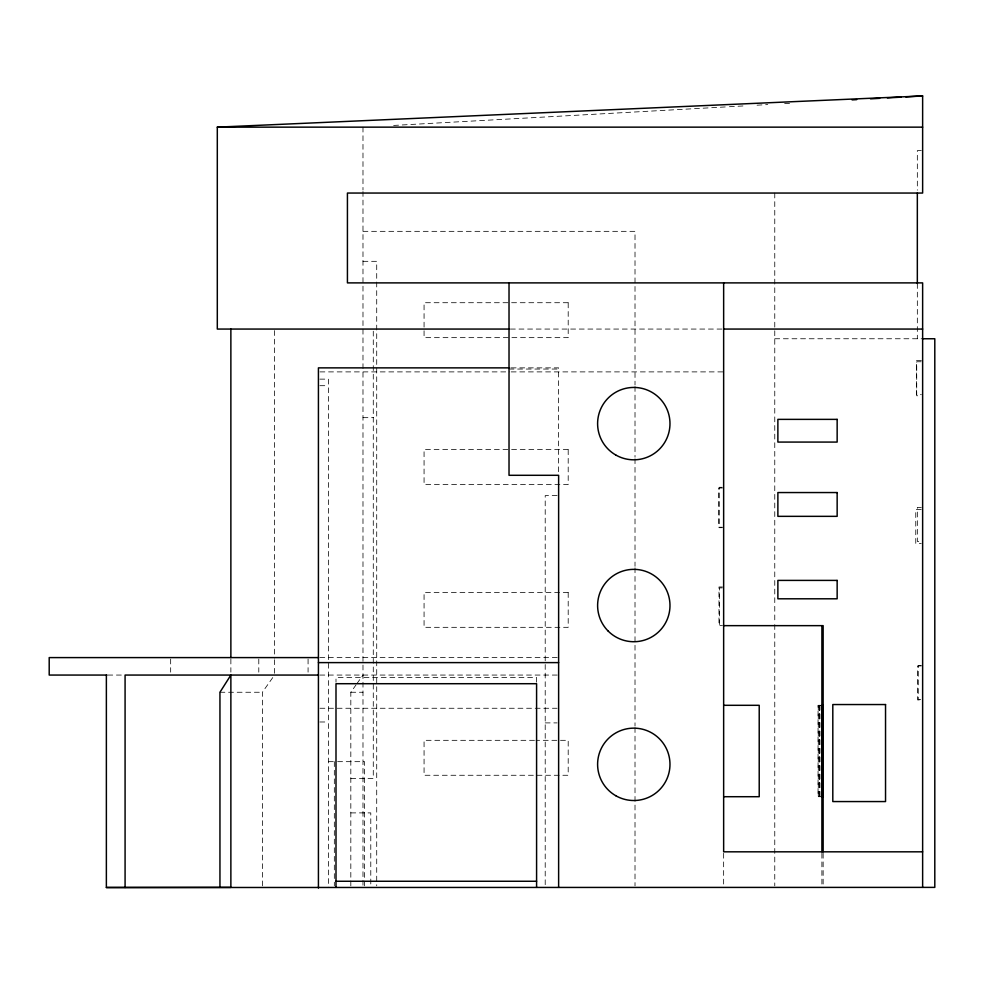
<?xml version="1.0" encoding="UTF-8"?>
<svg xmlns="http://www.w3.org/2000/svg" width="984" height="984" viewBox="0 0 984 984"><rect width="100%" height="100%" fill="white"/><g stroke="black" fill="none" stroke-linecap="round" stroke-linejoin="round"><path stroke-width="0.74" stroke-dasharray="4.92 3.69" d="M262.371 885.846L262.371 692.256L273.675 676.291M350.821 885.858L350.821 692.256L356.036 684.889M356.897 683.659L362.985 675.061M393.649 125.435L727.902 106.801M729.439 106.715L746.303 105.78M757.04 105.177L767.766 104.587M784.642 103.64L790.767 103.295M921.307 150.626L917.334 150.626L917.334 190.195M362.985 231.338L635.012 231.338L635.012 384.978M362.985 261.326L376.712 261.326L376.712 885.846M510.401 329.062L722.121 329.062M774.765 338.754L921.701 338.754M921.381 360.648L916.399 360.648L916.399 394.658L921.381 394.658M921.147 361.768L916.707 361.768L916.707 395.765L921.147 395.765M511.2 367.868L558.629 367.868L558.629 473.808M509.023 369.049L558.629 369.049M319.948 371.891L509.663 371.891M511.2 371.891L723.646 371.891M319.849 379.135L328.398 379.135L328.398 887.384M319.849 385.691L328.398 385.691M362.985 417.659L373.28 417.659M722.194 487.289L719.279 487.289L719.279 527.695L722.194 527.695M722.404 488.015L718.652 488.015L718.652 527.227L722.404 527.227M557.129 495.616L545.21 495.616L545.21 887.384M921.307 507.424L917.334 507.424L917.334 541.434L921.307 541.434M921.258 509.491L915.772 509.491L915.772 543.488L921.258 543.488M722.477 586.968L718.972 586.968L718.972 625.652L722.477 625.652M722.293 587.903L719.599 587.903L719.599 625.652M319.849 657.595L558.629 657.595M921.184 665.639L918.269 665.639L918.269 699.649L921.184 699.649M921.381 665.934L917.641 665.934L917.641 699.944L921.381 699.944M107.809 675.061L123.64 675.061M319.849 675.061L558.629 675.061M219.949 692.256L262.371 692.256M350.821 692.256L362.985 692.256M820.976 705.307L818.061 705.307L818.061 796.708L820.976 796.708M319.948 708.259L557.092 708.259M319.849 721.985L328.398 721.985M545.21 722.896L557.129 722.896M534.46 740.325L424.067 740.325L424.067 775.269L568.198 775.269L568.198 740.325L535.997 740.325M328.398 761.665L334.634 761.665M337.635 761.665L364.584 761.665L364.584 885.846M350.821 778.59L373.28 778.59L373.28 330.587M350.821 812.895L370.784 812.895L370.784 887.384M917.334 283.54L917.334 338.754M823.141 853.3L823.141 885.908M821.898 853.3L821.898 885.908M819.906 705.307L819.906 796.708M819.709 705.307L819.709 796.708M819.451 705.307L819.451 796.708M819.254 705.307L819.254 796.708M818.27 705.307L818.27 796.708M774.765 193.048L774.765 623.057M774.765 624.594L774.765 885.846M723.646 853.3L723.646 885.908M635.012 386.515L635.012 457.191M635.012 458.728L635.012 566.28M635.012 567.817L635.012 726.057M635.012 727.594L635.012 885.846M536.587 682.17L536.587 677.582L335.999 677.582L335.999 682.17M362.985 127.145L362.985 189.973M362.985 191.499L362.985 885.858M334.326 761.665L334.326 885.846M308.078 659.046L308.078 672.146M274.536 330.587L274.536 658.222M274.536 659.747L274.536 673.536M258.792 659.046L258.792 672.146M230.871 659.046L230.871 672.146M170.662 659.046L170.662 672.146M568.198 302.715L424.067 302.715L424.067 337.647L568.198 337.647L568.198 302.715M568.198 449.54L424.067 449.54L424.067 484.485L568.198 484.485L568.198 449.54M568.198 592.393L424.067 592.393L424.067 627.325L568.198 627.325L568.198 592.393"/><path stroke-width="1.48" d="M852.107 99.888L856.707 99.63M870.508 98.855L879.696 98.338M887.371 97.92L901.172 97.145M905.772 96.887L922.635 95.952L922.635 193.048L347.426 193.048L347.426 282.888L922.635 282.888L922.635 887.384M509.023 329.062L217.304 329.062L217.304 127.145L922.635 95.952M217.304 127.145L922.635 127.145M723.646 329.062L922.635 329.062M922.635 338.754L934.8 338.754L934.8 887.384L106.37 887.506L106.37 675.061M509.663 367.868L318.422 367.868L318.422 888.048M723.646 625.652L823.141 625.652L823.141 851.824M318.422 657.595L49.2 657.595L49.2 675.061L106.899 675.061M318.422 662.613L558.629 662.613M318.422 675.061L125.079 675.061L125.079 887.506M723.646 705.307L759.217 705.307L759.217 796.708L723.646 796.708M823.018 705.307L823.018 796.708M922.635 851.824L723.646 851.824L723.646 282.888M335.999 881.258L536.587 881.258M106.37 887.506L230.871 887.384L230.871 675.061L219.949 692.256L219.949 887.384M917.334 193.048L917.334 283.54M822.427 705.307L822.427 796.708M822.255 705.307L822.255 796.708M821.898 625.652L821.898 851.824M558.629 887.384L558.629 475.297L509.023 475.297L509.023 282.888M536.587 887.384L536.587 683.708L335.999 683.708L335.999 887.384M230.871 329.062L230.871 657.595M837.15 419.368L777.877 419.368L777.877 442.074L837.15 442.074L837.15 419.368M837.15 492.553L777.877 492.553L777.877 516.342L837.15 516.342L837.15 492.553M837.15 580.4L777.877 580.4L777.877 598.801L837.15 598.801L837.15 580.4M885.538 704.544L832.808 704.544L832.808 801.566L885.538 801.566L885.538 704.544M822.636 705.307L822.071 796.708L822.636 705.307M615.701 454.965A36.187 36.187 0 0 0 669.981 423.624A36.187 36.187 0 0 0 615.701 392.284A36.187 36.187 0 0 0 615.701 454.965M608.21 631.125A36.187 36.187 0 0 0 668.751 614.902A36.187 36.187 0 0 0 624.434 570.585A36.187 36.187 0 0 0 608.21 631.125M615.701 795.675A36.187 36.187 0 0 0 669.981 764.334A36.187 36.187 0 0 0 615.701 732.994A36.187 36.187 0 0 0 615.701 795.675"/></g></svg>
